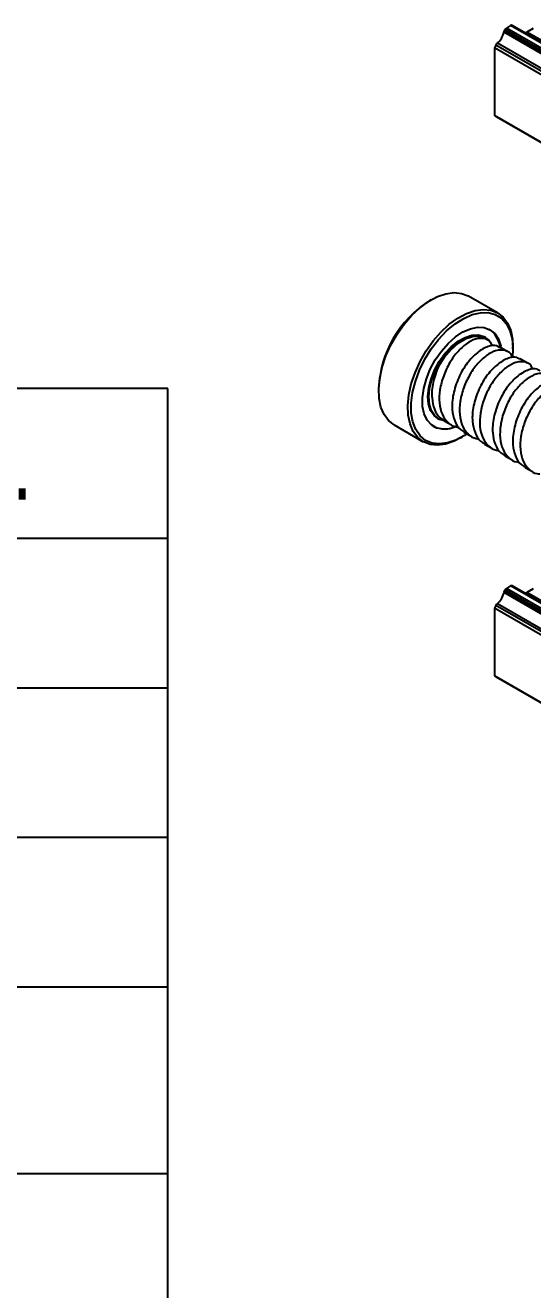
# Model space of a CAD drawing. Header units: millimetres. Extents: x 0 to 279, y 0 to 216.
# Drawn here: x 118.9 to 133.68, y 100 to 136.84 of the extents above; entities that cross this region are included whole.
import ezdxf

# ---------------------------------------------------------------- set-up
doc = ezdxf.new("R2010")
doc.units = ezdxf.units.MM
doc.layers.add('TITLE_BLOCK_BORDER', color=7, linetype='Continuous')
doc.styles.add('SLDTEXTSTYLE0', font='TXT', dxfattribs={"width": 0.75})

# ---------------------------------------------------------------- blocks, each defined once
blk = doc.blocks.new('SW_TABLEANNOTATION_0')
at = {"layer": 'TITLE_BLOCK_BORDER', "color": 0}
for p, q in [((116.691, 0), (0, 0)), ((116.691, -119.87), (116.691, 0)), ((0, -4.359), (116.691, -4.359)), ((0, -8.718), (116.691, -8.718)), ((0, -13.077), (116.691, -13.077)), ((0, -17.437), (116.691, -17.437)), ((0, -22.875), (116.691, -22.875))]:
    blk.add_line(p, q, dxfattribs=at)
at = {"layer": 'TITLE_BLOCK_BORDER', "color": 0, "insert": (107.786, -1.123), "char_height": 2.1167, "attachment_point": 1, "style": 'SLDTEXTSTYLE0'}
blk.add_mtext('QTY.', dxfattribs=at)

msp = doc.modelspace()

# ---------------------------------------------------------------- linework, layer by layer
at = {"color": 7, "linetype": 'Continuous', "lineweight": 25}
for p, q in [((132.874, 136.72), (132.855, 136.687)), ((133.04, 136.836), (132.915, 136.764)), ((163.044, 119.544), (133.082, 136.84)), ((133.698, 136.753), (133.514, 136.647)), ((162.797, 119.402), (132.855, 136.687)), ((163.045, 119.545), (133.336, 136.695)), ((132.612, 136.267), (132.565, 136.186)), ((162.545, 118.879), (132.565, 136.186)), ((132.565, 136.186), (132.565, 134.217)), ((162.545, 118.987), (132.612, 136.267)), ((162.545, 119.062), (132.652, 136.319)), ((162.545, 116.91), (132.565, 134.217)), ((132.565, 134.217), (132.612, 134.19)), ((162.545, 116.91), (132.612, 134.19)), ((132.619, 134.184), (162.545, 116.908)), ((130.727, 128.846), (130.679, 128.819)), ((132.659, 128.463), (131.81, 128.953)), ((132.306, 127.745), (132.283, 127.758)), ((132.354, 127.677), (132.289, 127.714)), ((132.943, 127.337), (132.728, 127.461)), ((133.107, 127.417), (133.107, 127.471)), ((133.533, 126.996), (133.318, 127.121)), ((129.195, 126.247), (129.195, 126.192)), ((130.915, 125.388), (130.938, 125.375)), ((131.101, 125.321), (131.316, 125.197)), ((129.644, 125.2), (130.492, 124.71)), ((131.69, 124.981), (131.905, 124.857)), ((131.576, 124.818), (131.623, 124.845)), ((132.279, 124.641), (132.494, 124.517)), ((132.868, 124.301), (133.084, 124.177)), ((133.458, 123.961), (133.673, 123.836)), ((133.04, 120.505), (132.915, 120.434)), ((158.404, 105.891), (133.082, 120.51)), ((132.874, 120.39), (132.855, 120.356)), ((158.399, 105.61), (132.855, 120.356)), ((158.404, 105.893), (133.336, 120.364)), ((133.698, 120.422), (133.514, 120.316)), ((132.612, 119.936), (132.565, 119.855)), ((158.388, 104.948), (132.565, 119.855)), ((132.565, 119.855), (132.565, 117.886)), ((158.389, 105.055), (132.612, 119.936)), ((158.391, 105.13), (132.652, 119.988)), ((162.545, 100.579), (132.565, 117.886)), ((132.565, 117.886), (132.612, 117.859)), ((162.545, 100.579), (132.612, 117.859)), ((132.619, 117.853), (162.545, 100.577))]:
    msp.add_line(p, q, dxfattribs=at)
at = {"color": 8, "linetype": 'Continuous', "lineweight": 25}
for p, q in [((162.836, 119.424), (132.874, 136.72)), ((162.895, 119.458), (132.915, 136.764)), ((163.019, 119.53), (133.04, 136.836)), ((162.748, 119.373), (132.837, 136.64)), ((163.092, 119.572), (133.514, 136.647)), ((158.404, 105.863), (133.04, 120.505)), ((158.398, 105.554), (132.837, 120.31)), ((158.4, 105.654), (132.874, 120.39)), ((158.401, 105.721), (132.915, 120.434)), ((158.405, 105.947), (133.514, 120.316))]:
    msp.add_line(p, q, dxfattribs=at)
at = {"color": 7, "linetype": 'Continuous', "lineweight": 25, "flags": 128}
for points in [[(132.612, 134.19), (132.616, 134.186), (132.619, 134.184)], [(129.644, 125.2), (129.485, 125.324), (129.354, 125.498), (129.261, 125.716), (129.208, 125.971), (129.196, 126.256), (129.226, 126.563), (129.296, 126.884), (129.406, 127.211), (129.552, 127.534), (129.73, 127.845), (129.935, 128.134), (130.162, 128.395), (130.404, 128.62), (130.655, 128.802), (130.907, 128.938), (131.155, 129.023), (131.392, 129.054), (131.61, 129.032), (131.804, 128.957), (131.81, 128.953)], [(131.576, 124.818), (131.395, 124.726), (131.147, 124.641), (130.91, 124.609), (130.692, 124.631), (130.498, 124.707), (130.334, 124.834), (130.203, 125.008), (130.109, 125.226), (130.056, 125.481), (130.044, 125.766), (130.074, 126.073), (130.145, 126.395), (130.255, 126.721), (130.4, 127.044), (130.578, 127.355), (130.783, 127.644), (131.01, 127.905), (131.252, 128.13), (131.503, 128.312), (131.756, 128.448), (132.004, 128.533), (132.24, 128.565), (132.458, 128.542), (132.652, 128.467), (132.817, 128.34), (132.948, 128.165), (133.041, 127.948), (133.094, 127.693), (133.107, 127.471)], [(131.447, 124.756), (131.201, 124.672), (130.966, 124.643), (130.75, 124.668), (130.56, 124.748), (130.4, 124.881), (130.275, 125.061), (130.189, 125.285), (130.144, 125.545), (130.142, 125.835), (130.182, 126.145), (130.264, 126.467), (130.385, 126.792), (130.541, 127.11), (130.729, 127.413), (130.942, 127.691), (131.175, 127.936), (131.42, 128.142), (131.672, 128.302), (131.922, 128.412), (132.163, 128.469), (132.389, 128.471), (132.593, 128.418), (132.769, 128.311), (132.912, 128.154), (133.018, 127.951), (133.084, 127.708), (133.107, 127.433), (133.091, 127.153)], [(131.486, 125.158), (131.272, 125.088), (131.07, 125.071), (130.888, 125.108), (130.733, 125.197), (130.61, 125.336), (130.524, 125.519), (130.477, 125.739), (130.471, 125.989), (130.508, 126.26), (130.584, 126.542), (130.698, 126.824), (130.846, 127.096), (131.021, 127.35), (131.218, 127.574), (131.43, 127.763), (131.649, 127.907), (131.867, 128.003), (132.076, 128.047), (132.268, 128.037), (132.438, 127.973), (132.578, 127.859), (132.683, 127.697), (132.75, 127.495), (132.76, 127.443)], [(130.915, 125.388), (130.809, 125.473), (130.71, 125.619), (130.65, 125.808), (130.632, 126.03), (130.655, 126.276), (130.72, 126.534), (130.824, 126.795), (130.961, 127.045), (131.126, 127.275), (131.312, 127.475), (131.511, 127.635), (131.713, 127.748), (131.91, 127.811), (132.094, 127.819), (132.256, 127.773), (132.283, 127.758)], [(131.109, 125.316), (130.965, 125.36), (130.832, 125.459), (130.733, 125.606), (130.674, 125.794), (130.655, 126.016), (130.679, 126.262), (130.744, 126.521), (130.848, 126.781), (130.985, 127.032), (131.15, 127.262), (131.336, 127.461), (131.534, 127.621), (131.737, 127.735), (131.934, 127.797), (132.117, 127.805), (132.279, 127.759), (132.413, 127.66), (132.511, 127.513), (132.514, 127.508)], [(132.289, 127.714), (132.122, 127.771), (131.928, 127.766), (131.718, 127.698), (131.503, 127.57), (131.294, 127.391), (131.102, 127.167), (130.938, 126.913)], [(131.767, 124.937), (131.699, 124.891), (131.447, 124.756)], [(132.612, 117.859), (132.616, 117.855), (132.619, 117.853)]]:
    msp.add_lwpolyline(points, dxfattribs=at)
at = {"color": 7, "linetype": 'Continuous', "lineweight": 25}
for centre, radius, start, end in [((132.979, 136.662), 0.12, 121.9547, 151.1444), ((133.064, 136.802), 0.0419, 65.6861, 125.6182), ((132.305, 136.733), 0.54, 309.8942, 350.1125), ((132.966, 136.618), 0.131, 148.4159, 170.3268), ((133.322, 136.67), 0.0286, 60.0876, 79.1609), ((133.463, 136.721), 0.0897, 257.1175, 304.5546), ((132.735, 136.215), 0.133, 128.6715, 157.0403), ((132.383, 126.121), 3.19, 122.2673, 177.738), ((131.999, 127.373), 0.742, 7.023, 55.8847), ((131.112, 125.816), 0.734, 243.392, 298.5518), ((133.064, 120.471), 0.0419, 65.6861, 125.6182), ((132.305, 120.402), 0.54, 309.8942, 350.1125), ((132.966, 120.288), 0.131, 148.4159, 170.3268), ((132.979, 120.332), 0.12, 121.9547, 151.1444), ((133.322, 120.34), 0.0286, 60.0876, 79.1609), ((133.463, 120.39), 0.0897, 257.1175, 304.5546), ((132.735, 119.884), 0.133, 128.6715, 157.0403)]:
    msp.add_arc(centre, radius, start, end, dxfattribs=at)
for points, knots in [([(132.5, 127.489), (132.497, 127.505), (132.474, 127.627), (132.303, 127.725), (132.04, 127.73), (131.755, 127.579), (131.492, 127.341), (131.258, 127.019), (131.076, 126.633), (130.967, 126.223), (130.949, 125.828), (131.032, 125.491), (131.208, 125.257), (131.38, 125.14), (131.502, 125.137), (131.53, 125.136)], [0, 0, 0, 0, 0.014393, 0.1167, 0.220897, 0.305276, 0.386564, 0.468518, 0.553019, 0.639749, 0.724351, 0.812519, 0.896206, 0.97665, 1, 1, 1, 1]), ([(132.72, 127.446), (132.692, 127.467), (132.603, 127.529), (132.377, 127.498), (132.077, 127.332), (131.763, 127.009), (131.509, 126.579), (131.353, 126.095), (131.317, 125.653), (131.4, 125.304), (131.531, 125.08), (131.655, 125.016), (131.697, 124.994)], [0, 0, 0, 0, 0.0499695, 0.1538252, 0.2739554, 0.3892189, 0.508628, 0.6300123, 0.7471491, 0.8472223, 0.9471103, 1, 1, 1, 1]), ([(133.089, 127.149), (133.087, 127.164), (133.064, 127.287), (132.892, 127.385), (132.629, 127.39), (132.344, 127.239), (132.081, 127.001), (131.847, 126.679), (131.665, 126.293), (131.557, 125.883), (131.538, 125.488), (131.622, 125.151), (131.797, 124.917), (131.969, 124.799), (132.092, 124.797), (132.119, 124.796)], [0, 0, 0, 0, 0.014393, 0.1167, 0.220897, 0.305276, 0.386564, 0.468518, 0.553019, 0.639749, 0.724351, 0.812519, 0.896206, 0.97665, 1, 1, 1, 1]), ([(133.309, 127.106), (133.281, 127.126), (133.192, 127.189), (132.966, 127.157), (132.666, 126.992), (132.352, 126.669), (132.098, 126.238), (131.942, 125.755), (131.906, 125.313), (131.989, 124.964), (132.12, 124.74), (132.244, 124.676), (132.287, 124.654)], [0, 0, 0, 0, 0.04997, 0.153825, 0.273955, 0.389219, 0.508628, 0.630012, 0.747149, 0.847222, 0.94711, 1, 1, 1, 1]), ([(130.938, 126.913), (130.877, 126.752), (130.759, 126.438), (130.729, 125.993), (130.81, 125.645), (130.941, 125.42), (131.065, 125.356), (131.108, 125.334)], [0, 0, 0, 0, 0.247031, 0.485418, 0.689079, 0.892363, 1, 1, 1, 1]), ([(133.679, 126.809), (133.676, 126.824), (133.653, 126.946), (133.481, 127.045), (133.219, 127.05), (132.933, 126.899), (132.671, 126.66), (132.436, 126.339), (132.254, 125.953), (132.146, 125.542), (132.127, 125.148), (132.211, 124.811), (132.386, 124.577), (132.558, 124.459), (132.681, 124.457), (132.708, 124.456)], [0, 0, 0, 0, 0.014393, 0.1167, 0.220897, 0.305276, 0.386564, 0.468518, 0.553019, 0.639749, 0.724351, 0.812519, 0.896206, 0.97665, 1, 1, 1, 1]), ([(133.899, 126.766), (133.87, 126.786), (133.782, 126.849), (133.555, 126.817), (133.256, 126.652), (132.941, 126.328), (132.688, 125.898), (132.531, 125.415), (132.496, 124.973), (132.578, 124.624), (132.709, 124.4), (132.833, 124.336), (132.876, 124.314)], [0, 0, 0, 0, 0.04997, 0.153825, 0.273955, 0.389219, 0.508628, 0.630012, 0.747149, 0.847222, 0.94711, 1, 1, 1, 1]), ([(134.268, 126.469), (134.265, 126.484), (134.242, 126.606), (134.07, 126.705), (133.808, 126.71), (133.522, 126.558), (133.26, 126.32), (133.025, 125.999), (132.843, 125.613), (132.735, 125.202), (132.717, 124.808), (132.8, 124.47), (132.976, 124.237), (133.147, 124.119), (133.27, 124.116), (133.298, 124.116)], [0, 0, 0, 0, 0.014393, 0.1167, 0.220897, 0.305276, 0.386564, 0.468518, 0.553019, 0.639749, 0.724351, 0.812519, 0.896206, 0.97665, 1, 1, 1, 1]), ([(134.488, 126.426), (134.459, 126.446), (134.371, 126.508), (134.145, 126.477), (133.845, 126.311), (133.53, 125.988), (133.277, 125.558), (133.121, 125.075), (133.085, 124.632), (133.167, 124.284), (133.298, 124.06), (133.422, 123.996), (133.465, 123.973)], [0, 0, 0, 0, 0.0499695, 0.1538252, 0.2739554, 0.3892189, 0.508628, 0.6300123, 0.7471491, 0.8472223, 0.9471103, 1, 1, 1, 1]), ([(134.855, 126.14), (134.853, 126.151), (134.83, 126.269), (134.659, 126.364), (134.397, 126.37), (134.112, 126.218), (133.849, 125.98), (133.615, 125.658), (133.433, 125.273), (133.324, 124.862), (133.306, 124.468), (133.389, 124.13), (133.565, 123.897), (133.737, 123.779), (133.859, 123.776), (133.887, 123.776)], [0, 0, 0, 0, 0.0108642, 0.1135373, 0.2181073, 0.3027882, 0.3843671, 0.4666152, 0.5514187, 0.6384588, 0.7233636, 0.8118478, 0.8958344, 0.9765668, 1, 1, 1, 1])]:
    msp.add_open_spline(points, degree=3, knots=knots, dxfattribs=at)

# ---------------------------------------------------------------- block references
at = {"layer": 'TITLE_BLOCK_BORDER'}
msp.add_blockref('SW_TABLEANNOTATION_0', (6.365, 126.257), dxfattribs=at)

doc.saveas('drawing.dxf')
